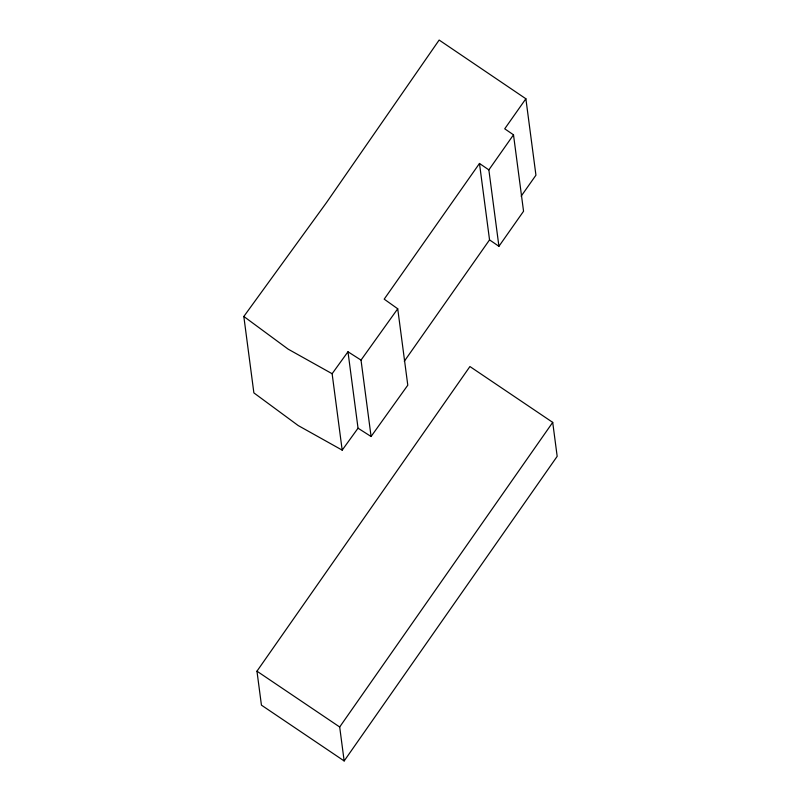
<?xml version="1.0" encoding="UTF-8"?>
<svg xmlns="http://www.w3.org/2000/svg" width="801" height="801" viewBox="0 0 801 801"><rect width="100%" height="100%" fill="white"/><g stroke="black" fill="none" stroke-linecap="round" stroke-linejoin="round"><path stroke-width="1.2" d="M256.961 671.188L469.927 366.538L552.71 422.377L557.176 456.34L344.16 760.95L261.436 705.15L256.961 671.188L339.684 726.988L344.16 760.95M339.684 726.988L552.71 422.377M479.479 163.464L489.541 239.879L498.923 246.308L488.86 169.882L479.479 163.464L384.19 299.153L397.727 308.785L407.789 385.201L371.083 436.505L358.037 428.195L347.974 351.769L361.021 360.09L371.083 436.505M488.86 169.882L513.501 134.818L504.72 128.811L525.877 98.763L439.148 40.05L326.508 202.573L243.824 316.475L253.877 392.89L298.232 425.571L342.187 450.132L358.037 428.195M404.285 361.291L489.541 239.879M498.923 246.308L523.554 211.244L513.501 134.818M521.131 196.215L535.939 175.189L525.877 98.763M361.021 360.09L397.727 308.785M342.187 450.132L332.125 373.717L347.974 351.769M332.125 373.717L288.17 349.156L243.824 316.475"/></g></svg>
